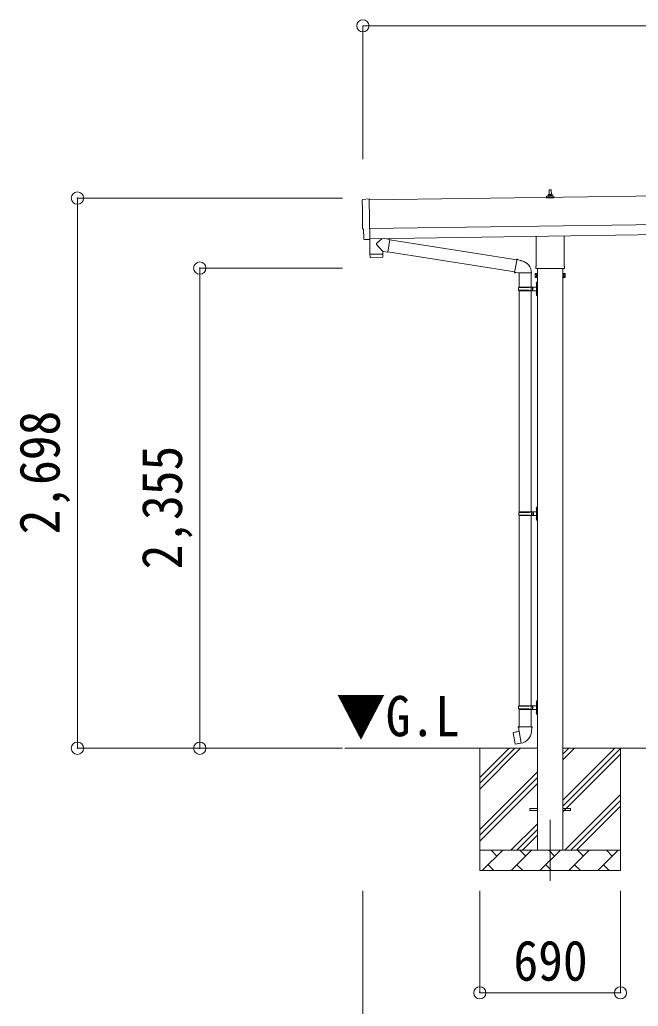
# Model space of a CAD drawing. Units: millimetres at full size, sheet at 1:60. Extents: x -16864 to 16864, y -11640 to 11640.
# Drawn here: x -915 to 2117, y -8729 to -3891 of the extents above; entities that cross this region are included whole.
import ezdxf
from ezdxf.enums import TextEntityAlignment as Align

# ---------------------------------------------------------------- set-up
doc = ezdxf.new("R2010")
doc.units = ezdxf.units.MM
doc.header["$LTSCALE"] = 60
doc.header["$PDMODE"] = 32
doc.header["$PDSIZE"] = 60
doc.linetypes.add('CHAIN1', pattern=[8, 5, -1, 1, -1])
for name, color, linetype, lineweight in [('0-1_Defpoints', 7, 'CHAIN1', 9), ('0-2_TEXT1', 4, 'Continuous', 9), ('0-3_SHAPE', 7, 'Continuous', 9), ('0-7_PARTS2', 7, 'Continuous', 9), ('0-8_TABLE1', 6, 'Continuous', 9), ('0-9_DIM1', 7, 'Continuous', 9)]:
    doc.layers.add(name, color=color, linetype=linetype, lineweight=lineweight)
doc.styles.add('ＭＳ ゴシック', font='')
doc.styles.get('ＭＳ ゴシック').set_extended_font_data('MS Gothic')

msp = doc.modelspace()

# ---------------------------------------------------------------- linework, layer by layer
at = {"layer": '0-1_Defpoints'}
msp.add_line((1685.56, -7813.9), (1685.56, -8162.9), dxfattribs=at)
at = {"layer": '0-2_TEXT1'}
for p, q in [((6163.31, -4698.52), (798.36, -4775.17)), ((1679.87, -4749.64), (1680.59, -4726.12)), ((1681.59, -4725.14), (1690.14, -4725.14)), ((1691.14, -4726.12), (1691.87, -4749.64)), ((1667.62, -4765.14), (1667.62, -4757.43)), ((1704.12, -4765.14), (1667.62, -4765.14)), ((1668, -4756.64), (1703.73, -4756.64)), ((1668.38, -4756.46), (1675.1, -4754.83)), ((1675.48, -4754.64), (1696.25, -4754.64)), ((1675.87, -4753.85), (1675.87, -4749.64)), ((1676.87, -4749.64), (1694.87, -4749.64)), ((1695.87, -4753.85), (1695.87, -4749.64)), ((1703.35, -4756.46), (1696.63, -4754.83)), ((1704.12, -4765.14), (1704.12, -4757.43)), ((800.36, -4915.15), (6165.31, -4838.51)), ((801.07, -4965.15), (6166.02, -4888.5)), ((781.49, -4969.2), (774.57, -4968.93)), ((1617.26, -5099.13), (1617.26, -4953.49)), ((1753.86, -4951.54), (1753.86, -5099.13)), ((1615.56, -5107.9), (1615.56, -5102.4)), ((1753.5, -5111.4), (1617.62, -5111.4)), ((1623.06, -5111.4), (1623.06, -7963.9)), ((1748.06, -7963.9), (1748.06, -5111.4)), ((1755.56, -5102.4), (1755.56, -5107.9)), ((1611.56, -5137.4), (1612.32, -5136.08)), ((1611.56, -5137.4), (1611.56, -5154.4)), ((1611.56, -5154.4), (1612.32, -5155.71)), ((1618.56, -5140.99), (1612.32, -5140.99)), ((1618.56, -5150.81), (1612.32, -5150.81)), ((1618.56, -5155.71), (1612.32, -5155.71)), ((1621.06, -5155.1), (1618.56, -5155.1)), ((1750.06, -5155.1), (1752.56, -5155.1)), ((1752.56, -5140.99), (1758.8, -5140.99)), ((1752.56, -5150.81), (1758.8, -5150.81)), ((1752.56, -5155.71), (1758.8, -5155.71)), ((1759.56, -5137.4), (1758.8, -5136.08)), ((1759.56, -5154.4), (1758.8, -5155.71)), ((1759.56, -5137.4), (1759.56, -5154.4)), ((1585.56, -7759.4), (1623.06, -7759.4)), ((1585.56, -7768.4), (1585.56, -7759.4)), ((1585.56, -7759.4), (1623.06, -7759.4)), ((1585.56, -7768.4), (1585.56, -7759.4)), ((1585.56, -7768.4), (1623.06, -7768.4)), ((1585.56, -7768.4), (1623.06, -7768.4)), ((1748.06, -7759.4), (1785.56, -7759.4)), ((1748.06, -7759.4), (1785.56, -7759.4)), ((1748.06, -7768.4), (1785.56, -7768.4)), ((1748.06, -7768.4), (1785.56, -7768.4)), ((1785.56, -7768.4), (1785.56, -7759.4)), ((1785.56, -7768.4), (1785.56, -7759.4))]:
    msp.add_line(p, q, dxfattribs=at)
for points in [[(766.74, -4772.18), (798.28, -4770.08), (801.11, -4967.91)], [(771.69, -4965.98), (771.02, -4918.96), (770.42, -4918.97)], [(782.23, -4968.91), (782.89, -4968.27), (801.12, -4968.92)], [(1618.56, -5155.71), (1618.56, -5136.08), (1612.32, -5136.08)], [(1618.56, -5155.1), (1618.56, -5136.7), (1621.06, -5136.7)], [(1752.56, -5155.1), (1752.56, -5136.7), (1750.06, -5136.7)], [(1752.56, -5155.71), (1752.56, -5136.08), (1758.8, -5136.08)]]:
    msp.add_lwpolyline(points, dxfattribs=at)
for points in [[(1621.06, -5156.4), (1621.06, -5135.4), (1623.06, -5135.4), (1623.06, -5156.4)], [(1750.06, -5156.4), (1750.06, -5135.4), (1748.06, -5135.4), (1748.06, -5156.4)]]:
    msp.add_lwpolyline(points, close=True, dxfattribs=at)
for centre, radius, start, end in [((1681.59, -4726.14), 1, 90, 178.60509), ((1690.14, -4726.14), 1, 1.39491, 90), ((1668.62, -4757.43), 1, 103.62699, 180), ((1674.87, -4753.85), 1, 283.62699, 0), ((1679.95, -4750.27), 4.13, 90, 171.17633), ((1676.87, -4750.64), 1, 90, 180), ((1689.2, -4749.64), 4.83, 133.60282, 180), ((1682.53, -4749.64), 4.83, 0, 46.39718), ((1691.78, -4750.27), 4.13, 8.82367, 90), ((1694.87, -4750.64), 1, 0, 90), ((1696.87, -4753.85), 1, 180, 256.37301), ((1703.12, -4757.43), 1, 0, 76.37301), ((1619.56, -5102.4), 4, 125.09963, 180), ((1619.56, -5107.9), 4, 180, 194.47751), ((1619.56, -5107.9), 4, 194.47751, 241.04498), ((1751.56, -5107.9), 4, 298.95502, 345.52249), ((1751.56, -5102.4), 4, 0, 54.90037), ((1751.56, -5107.9), 4, 345.52249, 0), ((1615.9, -5138.54), 4.34, 145.61575, 214.38425), ((1627.8, -5145.9), 16.24, 162.41205, 197.58795), ((1615.9, -5153.26), 4.34, 145.61575, 214.38425), ((1755.21, -5138.54), 4.34, 325.61575, 34.38425), ((1743.32, -5145.9), 16.24, 342.41205, 17.58795), ((1755.21, -5153.26), 4.34, 325.61575, 34.38425)]:
    msp.add_arc(centre, radius, start, end, dxfattribs=at)
for centre, major_axis, ratio, start_param, end_param in [((766.94, -4775.18), (-3, -0.04), 0.99863, 4.7647489, 6.2979817), ((-3997.43, -4913.67), (4762.89, 68.04), 0.99863, 6.2686928, 6.2979817), ((770.35, -4914.57), (-4.41, -0.06), 0.99863, 6.2686928, 7.8539816), ((774.69, -4965.93), (-2.15, -2.1), 0.9974, 5.5252311, 7.0411395), ((781.53, -4968.2), (-0.717, -0.7), 0.9974, 0.7579542, 1.5707963)]:
    msp.add_ellipse(centre, major_axis=major_axis, ratio=ratio, start_param=start_param, end_param=end_param, dxfattribs=at)
at = {"layer": '0-3_SHAPE'}
for p, q in [((1623.06, -7463.9), (678.9, -7463.9)), ((1340.56, -7463.9), (1340.56, -8063.9)), ((1340.56, -7607.38), (1484.04, -7463.9)), ((1340.56, -7635.67), (1512.33, -7463.9)), ((1340.56, -7663.95), (1540.61, -7463.9)), ((3423.06, -7463.9), (1748.06, -7463.9)), ((1748.06, -7492.72), (1776.88, -7463.9)), ((1748.06, -7521.01), (1805.17, -7463.9)), ((1748.06, -7719), (2003.16, -7463.9)), ((1748.06, -7747.28), (2030.56, -7464.78)), ((1748.06, -7775.57), (2030.56, -7493.07)), ((2030.56, -7463.9), (2030.56, -8063.9)), ((1340.56, -7861.94), (1623.06, -7579.44)), ((1340.56, -7890.22), (1623.06, -7607.72)), ((1340.56, -7918.51), (1623.06, -7636.01)), ((1757.72, -7963.9), (2030.56, -7691.06)), ((1786, -7963.9), (2030.56, -7719.34)), ((1814.29, -7963.9), (2030.56, -7747.63)), ((1493.16, -7963.9), (1623.06, -7834)), ((1521.44, -7963.9), (1623.06, -7862.28)), ((1549.73, -7963.9), (1623.06, -7890.57)), ((1340.56, -7963.9), (2030.56, -7963.9)), ((1352.72, -8063.9), (1452.72, -7963.9)), ((1424.16, -7992.45), (1395.61, -7963.9)), ((1494.14, -8063.9), (1594.14, -7963.9)), ((1565.58, -7992.45), (1537.03, -7963.9)), ((1635.56, -8063.9), (1735.56, -7963.9)), ((1707.01, -7992.45), (1678.45, -7963.9)), ((1776.98, -8063.9), (1876.98, -7963.9)), ((1848.43, -7992.45), (1819.87, -7963.9)), ((1918.4, -8063.9), (2018.4, -7963.9)), ((1989.85, -7992.45), (1961.3, -7963.9)), ((2030.56, -8063.9), (1340.56, -8063.9)), ((1381.27, -8035.35), (1409.82, -8063.9)), ((1522.69, -8035.35), (1551.24, -8063.9)), ((1664.11, -8035.35), (1692.67, -8063.9)), ((1805.53, -8035.35), (1834.09, -8063.9)), ((1946.96, -8035.35), (1975.51, -8063.9))]:
    msp.add_line(p, q, dxfattribs=at)
at = {"layer": '0-8_TABLE1'}
for p, q in [((767.34, -3921.26), (767.34, -4575.59)), ((11606.27, -3921.26), (767.34, -3921.26)), ((-632.66, -4765.61), (668.04, -4765.61)), ((-632.66, -4765.61), (-632.66, -7463.9)), ((-32.66, -5108.9), (668.04, -5108.9)), ((-32.66, -5108.9), (-32.66, -7463.9)), ((-632.66, -7463.9), (668.04, -7463.9)), ((767.04, -9364.9), (767.04, -8162.9)), ((1340.56, -8662.9), (1340.56, -8162.9)), ((2030.56, -8662.9), (2030.56, -8162.9)), ((1340.56, -8662.9), (2030.56, -8662.9))]:
    msp.add_line(p, q, dxfattribs=at)
for p in [(767.34, -3921.26), (-632.66, -4765.61), (-32.66, -5108.9), (-632.66, -7463.9), (-32.66, -7463.9), (1340.56, -8662.9), (2030.56, -8662.9)]:
    msp.add_point(p, dxfattribs=at)
at = {"layer": '0-9_DIM1'}
for p, q in [((801.11, -4967.91), (801.12, -4968.92)), ((862.52, -4964.27), (834.87, -4986.78)), ((900.14, -4968.28), (874.3, -4964.1)), ((900.14, -4968.28), (889.97, -5031.16)), ((899.84, -4970.1), (1522, -5069.16)), ((865.56, -5027.22), (834.69, -4994.11)), ((865.56, -5027.22), (889.97, -5031.16)), ((865.56, -5027.22), (865.73, -5039.23)), ((890.27, -5029.33), (1511.58, -5128.26)), ((801.76, -5041.14), (802.17, -5054.19)), ((862.75, -5056.27), (805.21, -5057.1)), ((806.24, -5040.08), (806.27, -5041.08)), ((861.24, -5039.29), (861.23, -5040.29)), ((1522.32, -5067.34), (1516.79, -5098.71)), ((1522.32, -5067.34), (1523.46, -5065.36)), ((1523.46, -5065.36), (1527.02, -5065.99)), ((1527.02, -5065.99), (1527.44, -5068.34)), ((1541.95, -5071.16), (1543.64, -5072.79)), ((1543.64, -5072.79), (1545.75, -5073.24)), ((1511.26, -5130.07), (1516.79, -5098.71)), ((1511.26, -5130.07), (1511.65, -5132.33)), ((1511.26, -5130.07), (1516.41, -5130.89)), ((1511.65, -5132.33), (1515.22, -5132.96)), ((1515.22, -5132.96), (1516.41, -5130.89)), ((1516.41, -5130.89), (1531.01, -5133.2)), ((1531.01, -5133.2), (1533.22, -5132.22)), ((1593.51, -5132.61), (1532.33, -5132.61)), ((1533.06, -5132.61), (1533.06, -5201.91)), ((1593.06, -5132.61), (1593.06, -5201.91)), ((1530.06, -5203.91), (1580.39, -5203.91)), ((1530.06, -5217.91), (1580.39, -5217.91)), ((1531.06, -5201.91), (1617.06, -5201.91)), ((1531.06, -5201.91), (1531.06, -5203.91)), ((1531.06, -5219.91), (1531.06, -5217.91)), ((1531.06, -5219.91), (1617.06, -5219.91)), ((1533.06, -5219.91), (1533.06, -6304.9)), ((1590.06, -5201.91), (1590.06, -5206.41)), ((1590.06, -5206.41), (1592.06, -5206.41)), ((1590.06, -5219.91), (1590.06, -5215.41)), ((1590.06, -5215.41), (1592.06, -5215.41)), ((1592.06, -5206.41), (1592.06, -5210.91)), ((1592.06, -5215.41), (1592.06, -5210.91)), ((1593.06, -5219.91), (1593.06, -6304.9)), ((1598.06, -5201.91), (1598.06, -5210.91)), ((1598.06, -5206.41), (1601.06, -5206.41)), ((1598.06, -5219.91), (1598.06, -5210.91)), ((1598.06, -5215.41), (1601.06, -5215.41)), ((1601.06, -5206.41), (1601.06, -5210.91)), ((1601.06, -5215.41), (1601.06, -5210.91)), ((1616.76, -5184.76), (1618.8, -5185.76)), ((1618.03, -5182.76), (1618.66, -5182.76)), ((1618.03, -5182.76), (1618.03, -5191.06)), ((1618.03, -5191.06), (1618.66, -5191.06)), ((1618.66, -5182.76), (1618.66, -5191.06)), ((1618.66, -5182.76), (1619.06, -5183.16)), ((1618.66, -5191.06), (1619.06, -5190.66)), ((1618.8, -5185.76), (1619.41, -5186.91)), ((1619.06, -5178.91), (1622.06, -5177.41)), ((1619.06, -5178.91), (1619.06, -5210.91)), ((1619.06, -5183.16), (1619.06, -5190.66)), ((1619.06, -5242.91), (1619.06, -5210.91)), ((1622.06, -5177.41), (1622.06, -5210.91)), ((1622.06, -5177.41), (1623.06, -5177.41)), ((1622.06, -5244.41), (1622.06, -5210.91)), ((1623.06, -5177.41), (1623.06, -5210.91)), ((1623.06, -5244.41), (1623.06, -5210.91)), ((1616.76, -5232.76), (1618.8, -5233.76)), ((1618.03, -5230.76), (1618.66, -5230.76)), ((1618.03, -5230.76), (1618.03, -5239.06)), ((1618.03, -5239.06), (1618.66, -5239.06)), ((1618.66, -5230.76), (1618.66, -5239.06)), ((1618.66, -5230.76), (1619.06, -5231.16)), ((1618.66, -5239.06), (1619.06, -5238.66)), ((1618.8, -5233.76), (1619.41, -5234.91)), ((1619.06, -5231.16), (1619.06, -5238.66)), ((1619.06, -5242.91), (1622.06, -5244.41)), ((1622.06, -5244.41), (1623.06, -5244.41)), ((1616.76, -6287.75), (1618.8, -6288.75)), ((1618.03, -6285.75), (1618.66, -6285.75)), ((1618.03, -6285.75), (1618.03, -6294.05)), ((1618.66, -6285.75), (1618.66, -6294.05)), ((1618.66, -6285.75), (1619.06, -6286.15)), ((1618.8, -6288.75), (1619.41, -6289.9)), ((1619.06, -6281.9), (1622.06, -6280.4)), ((1619.06, -6281.9), (1619.06, -6313.9)), ((1619.06, -6286.15), (1619.06, -6293.65)), ((1622.06, -6280.4), (1622.06, -6313.9)), ((1622.06, -6280.4), (1623.06, -6280.4)), ((1623.06, -6280.4), (1623.06, -6313.9)), ((1532.56, -6306.9), (1582.89, -6306.9)), ((1532.56, -6320.9), (1582.89, -6320.9)), ((1533.06, -6322.89), (1533.06, -7254.9)), ((1533.56, -6304.9), (1533.56, -6306.9)), ((1533.56, -6304.9), (1617.06, -6304.9)), ((1533.56, -6322.9), (1533.56, -6320.9)), ((1533.56, -6322.9), (1617.06, -6322.9)), ((1592.56, -6304.9), (1592.56, -6309.4)), ((1592.56, -6309.4), (1594.56, -6309.4)), ((1592.56, -6322.9), (1592.56, -6318.4)), ((1592.56, -6318.4), (1594.56, -6318.4)), ((1593.06, -6322.89), (1593.06, -7254.9)), ((1594.56, -6309.4), (1594.56, -6313.9)), ((1594.56, -6318.4), (1594.56, -6313.9)), ((1600.56, -6304.9), (1600.56, -6313.9)), ((1600.56, -6309.4), (1603.56, -6309.4)), ((1600.56, -6322.9), (1600.56, -6313.9)), ((1600.56, -6318.4), (1603.56, -6318.4)), ((1603.56, -6309.4), (1603.56, -6313.9)), ((1603.56, -6318.4), (1603.56, -6313.9)), ((1616.76, -6335.75), (1618.8, -6336.75)), ((1618.03, -6294.05), (1618.66, -6294.05)), ((1618.03, -6333.75), (1618.66, -6333.75)), ((1618.03, -6333.75), (1618.03, -6342.05)), ((1618.66, -6294.05), (1619.06, -6293.65)), ((1618.66, -6333.75), (1618.66, -6342.05)), ((1618.66, -6333.75), (1619.06, -6334.15)), ((1618.8, -6336.75), (1619.41, -6337.9)), ((1619.06, -6345.9), (1619.06, -6313.9)), ((1619.06, -6334.15), (1619.06, -6341.65)), ((1622.06, -6347.4), (1622.06, -6313.9)), ((1623.06, -6347.4), (1623.06, -6313.9)), ((1618.03, -6342.05), (1618.66, -6342.05)), ((1618.66, -6342.05), (1619.06, -6341.65)), ((1619.06, -6345.9), (1622.06, -6347.4)), ((1622.06, -6347.4), (1623.06, -6347.4)), ((1531.06, -7254.9), (1617.06, -7254.9)), ((1531.06, -7254.9), (1531.06, -7256.9)), ((1590.06, -7254.9), (1590.06, -7259.4)), ((1598.06, -7254.9), (1598.06, -7263.9)), ((1616.76, -7237.75), (1618.8, -7238.75)), ((1618.03, -7235.75), (1618.66, -7235.75)), ((1618.03, -7235.75), (1618.03, -7244.05)), ((1618.03, -7244.05), (1618.66, -7244.05)), ((1618.66, -7235.75), (1618.66, -7244.05)), ((1618.66, -7235.75), (1619.06, -7236.15)), ((1618.66, -7244.05), (1619.06, -7243.65)), ((1618.8, -7238.75), (1619.41, -7239.9)), ((1619.06, -7231.9), (1622.06, -7230.4)), ((1619.06, -7231.9), (1619.06, -7263.9)), ((1619.06, -7236.15), (1619.06, -7243.65)), ((1622.06, -7230.4), (1622.06, -7263.9)), ((1622.06, -7230.4), (1623.06, -7230.4)), ((1623.06, -7230.4), (1623.06, -7263.9)), ((1530.06, -7256.9), (1580.39, -7256.9)), ((1530.06, -7270.9), (1580.39, -7270.9)), ((1531.06, -7272.9), (1531.06, -7270.9)), ((1531.06, -7272.9), (1617.06, -7272.9)), ((1533.06, -7272.9), (1533.06, -7357.83)), ((1590.06, -7259.4), (1592.06, -7259.4)), ((1590.06, -7272.9), (1590.06, -7268.4)), ((1590.06, -7268.4), (1592.06, -7268.4)), ((1592.06, -7259.4), (1592.06, -7263.9)), ((1592.06, -7268.4), (1592.06, -7263.9)), ((1593.06, -7272.9), (1593.06, -7357.83)), ((1598.06, -7259.4), (1601.06, -7259.4)), ((1598.06, -7272.9), (1598.06, -7263.9)), ((1598.06, -7268.4), (1601.06, -7268.4)), ((1601.06, -7259.4), (1601.06, -7263.9)), ((1601.06, -7268.4), (1601.06, -7263.9)), ((1616.76, -7285.75), (1618.8, -7286.75)), ((1618.03, -7283.75), (1618.66, -7283.75)), ((1618.03, -7283.75), (1618.03, -7292.05)), ((1618.03, -7292.05), (1618.66, -7292.05)), ((1618.66, -7283.75), (1618.66, -7292.05)), ((1618.66, -7283.75), (1619.06, -7284.15)), ((1618.66, -7292.05), (1619.06, -7291.65)), ((1618.8, -7286.75), (1619.41, -7287.9)), ((1619.06, -7295.9), (1619.06, -7263.9)), ((1619.06, -7284.15), (1619.06, -7291.65)), ((1619.06, -7295.9), (1622.06, -7297.4)), ((1622.06, -7297.4), (1622.06, -7263.9)), ((1622.06, -7297.4), (1623.06, -7297.4)), ((1623.06, -7297.4), (1623.06, -7263.9)), ((1504.6, -7386.28), (1503.79, -7387.45)), ((1503.79, -7387.45), (1513.41, -7442.01)), ((1532.47, -7381.03), (1504.6, -7386.28)), ((1517.34, -7383.67), (1517.13, -7383.92)), ((1531.21, -7357.83), (1529.06, -7358.61)), ((1529.06, -7358.61), (1529.06, -7362.23)), ((1529.06, -7362.23), (1531.3, -7363.04)), ((1531.21, -7357.83), (1563.06, -7357.83)), ((1531.21, -7357.83), (1531.3, -7363.04)), ((1531.3, -7363.04), (1531.56, -7377.83)), ((1531.56, -7377.83), (1532.91, -7379.83)), ((1542.82, -7438.32), (1532.69, -7380.85)), ((1532.71, -7380.03), (1532.71, -7380.73)), ((1532.91, -7379.83), (1532.88, -7379.83)), ((1594.91, -7357.83), (1563.06, -7357.83)), ((1593.25, -7379.77), (1593.17, -7381.93)), ((1594.56, -7377.83), (1593.25, -7379.77)), ((1597.06, -7362.23), (1594.82, -7363.04)), ((1594.91, -7357.83), (1597.06, -7358.61)), ((1597.06, -7358.61), (1597.06, -7362.23)), ((1527.43, -7440.92), (1527.15, -7440.76)), ((1543.13, -7439.09), (1542.89, -7438.42))]:
    msp.add_line(p, q, dxfattribs=at)
for points in [[(800.72, -4968.9), (801.74, -5040.14), (865.73, -5039.23)], [(865.71, -5053.28), (865.75, -5040.23), (801.76, -5041.14)], [(1522.32, -5067.34), (1527.44, -5068.34), (1541.95, -5071.16)], [(1616.76, -5189.06), (1618.8, -5188.06), (1619.41, -5186.91)], [(1616.76, -5237.06), (1618.8, -5236.06), (1619.41, -5234.91)], [(1616.76, -6292.05), (1618.8, -6291.05), (1619.41, -6289.9)], [(1616.76, -6340.05), (1618.8, -6339.05), (1619.41, -6337.9)], [(1616.76, -7242.05), (1618.8, -7241.05), (1619.41, -7239.9)], [(1616.76, -7290.05), (1618.8, -7289.05), (1619.41, -7287.9)], [(1519.59, -7383.46), (1519.31, -7383.3), (1517.34, -7383.67)], [(1594.91, -7357.83), (1594.82, -7363.04), (1594.56, -7377.83)], [(1542.55, -7438.23), (1514.57, -7442.83), (1513.41, -7442.01)], [(1529.62, -7440.36), (1529.41, -7440.59), (1527.43, -7440.92)]]:
    msp.add_lwpolyline(points, dxfattribs=at)
for centre, radius, start, end in [((838.18, -4990.53), 5, 131.47396, 225.79244), ((805.17, -5054.1), 3, 181.81845, 270.86677), ((862.71, -5053.28), 3, 270.81845, 359.81845), ((1533.22, -5132.22), 60.3, 359.62495, 78), ((1578.81, -5210.91), 49.25, 171.82876, 180.00002), ((1578.81, -5210.91), 49.25, 180.00002, 188.17127), ((1580.39, -5201.91), 2, 270, 359.99998), ((1580.39, -5219.91), 2, 0.00005, 90.00004), ((1622.36, -5186.91), 6, 136.21765, 223.78235), ((1617.06, -5199.91), 2, 270, 359.99998), ((1617.06, -5221.91), 2, 0.00005, 90.00004), ((1622.36, -5234.91), 6, 136.21765, 223.78235), ((1622.36, -6289.9), 6, 136.21765, 223.78235), ((1581.31, -6313.9), 49.25, 171.82876, 180.00002), ((1581.31, -6313.9), 49.25, 180.00002, 188.17127), ((1582.89, -6304.9), 2, 270, 359.99998), ((1582.89, -6322.9), 2, 0.00005, 90.00004), ((1622.36, -6337.9), 6, 136.21765, 223.78235), ((1617.06, -6302.9), 2, 270, 359.99998), ((1617.06, -6324.9), 2, 0.00005, 90.00004), ((1580.39, -7254.9), 2, 270, 359.99998), ((1622.36, -7239.9), 6, 136.21765, 223.78235), ((1617.06, -7252.9), 2, 270, 359.99998), ((1578.81, -7263.9), 49.25, 171.82876, 180.00002), ((1578.81, -7263.9), 49.25, 180.00002, 188.17127), ((1580.39, -7272.9), 2, 0.00005, 90.00004), ((1622.36, -7287.9), 6, 136.21765, 223.78235), ((1617.06, -7274.9), 2, 0.00005, 90.00004), ((1532.41, -7380.73), 0.3, 280.66842, 0), ((1532.91, -7380.03), 0.2, 100, 180), ((1532.91, -7379.83), 60.3, 279.96938, 358), ((1542.6, -7438.53), 0.3, 20, 99.33158), ((1543.31, -7439.02), 0.2, 200, 279.96938)]:
    msp.add_arc(centre, radius, start, end, dxfattribs=at)

# ---------------------------------------------------------------- texts
at = {"layer": '0-7_PARTS2', "style": 'ＭＳ ゴシック', "width": 0.9}
msp.add_text('▼G.L', height=197.9, dxfattribs=at).set_placement((636.18, -7464.18), align=Align.BOTTOM_LEFT)
at = {"layer": '0-8_TABLE1', "color": 7, "style": 'ＭＳ ゴシック', "width": 0.9}
for s, p in [('2,698', (-660.16, -6414.75)), ('2,355', (-60.16, -6586.4))]:
    msp.add_text(s, height=197.9, rotation=90, dxfattribs=at).set_placement(p, align=Align.BOTTOM_LEFT)
msp.add_text('690', height=197.9, dxfattribs=at).set_placement((1505.56, -8662.9), align=Align.BOTTOM_LEFT)

doc.saveas('drawing.dxf')
